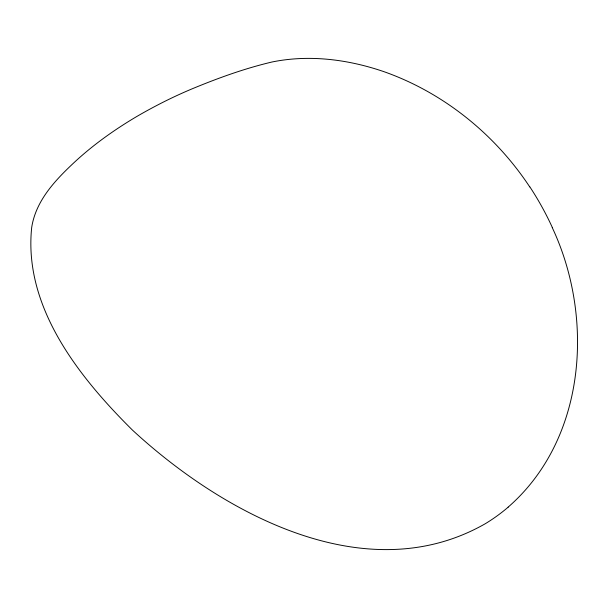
<?xml version="1.0" encoding="UTF-8"?>
<svg xmlns="http://www.w3.org/2000/svg" width="608" height="608" viewBox="0 0 608 608"><rect width="100%" height="100%" fill="white"/><g stroke="black" fill="none" stroke-linecap="round" stroke-linejoin="round"><path stroke-width="0.91" d="M508.151 507.118C586.34 439.022 594.518 317.581 552.254 227.597M529.743 186.914C495.034 134.33 443.49 92.652 383.922 71.66C348.179 59.402 309.305 54.363 272.004 62.001C244.576 68.476 217.983 78.105 191.984 88.89A417.681 241.148 0 0 0 157.7 104.986A499.86 288.595 0 0 0 136.815 116.478C113.301 130.386 90.934 146.406 71.174 165.323C53.223 182.377 35.598 202.069 31.692 227.483C23.286 307.169 79.222 377.317 132.476 430.114C222.08 512.916 365.78 591.896 485.23 523.754A259.624 211.113 58.9 0 0 508.182 507.156M529.849 186.854A317.589 283.814 19.5 0 1 552.36 227.559"/></g></svg>
